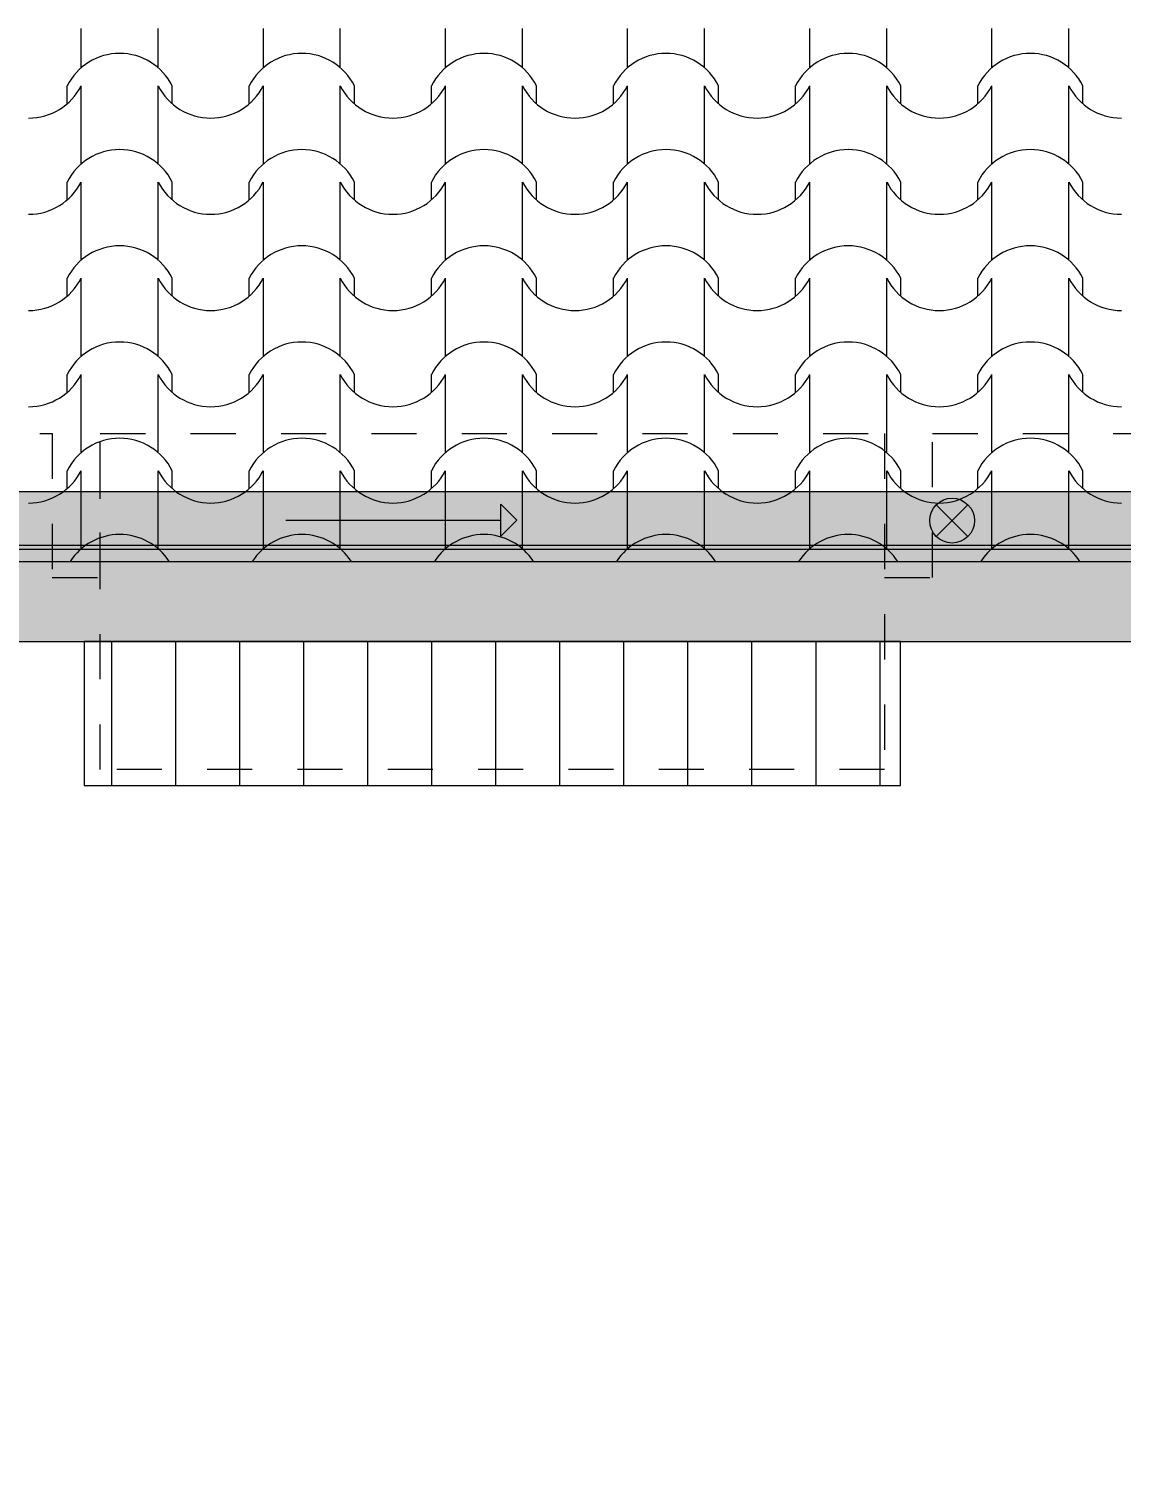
# Model space of a CAD drawing. Header units: feet. Extents: x 2791058 to 2855058, y -67651 to -26651.
# Drawn here: x 2820994 to 2824408, y -52464 to -47993 of the extents above; entities that cross this region are included whole.
import ezdxf

# ---------------------------------------------------------------- set-up
doc = ezdxf.new("R2010")
doc.units = ezdxf.units.FT
doc.header["$MEASUREMENT"] = 0
doc.linetypes.add('Dashed', pattern=[282.222223, 141.111112, -141.111112])
for name, color, linetype in [('Columns', 7, 'Continuous'), ('Dimensioning - General', 7, 'Continuous'), ('Exterior walls', 7, 'Continuous'), ('Shell - Roof', 7, 'Continuous')]:
    doc.layers.add(name, color=color, linetype=linetype)
for name, color, linetype, lineweight in [('Columns_Pen_No__1', 7, 'Continuous', 0), ('Dimensioning - General_Pen_No__1', 7, 'Continuous', 0), ('Exterior walls_Pen_No__1', 7, 'Continuous', 0), ('Model Unit - Zone_Pen_No__101', 252, 'Continuous', 0), ('Shell - Roof_Pen_No__1', 7, 'Continuous', 0), ('Shell - Roof_Pen_No__2', 8, 'Continuous', 0), ('Shell - Roof_Pen_No__21', 7, 'Continuous', 0), ('Structural - Bearing_Pen_No__1', 7, 'Continuous', 0), ('Structural - Bearing_Pen_No__13', 54, 'Continuous', 0), ('Structural - Bearing_Pen_No__2', 8, 'Continuous', 0)]:
    doc.layers.add(name, color=color, linetype=linetype, lineweight=lineweight)
for name, color, linetype, lineweight, true_color in [('Exterior walls_Pen_No__85', 7, 'Continuous', 0, 0x80c2ff), ('Structural - Bearing_Pen_No__102', 7, 'Continuous', 0, 0xcccccc), ('Structural - Bearing_Pen_No__82', 7, 'Continuous', 0, 0xaaaaaa)]:
    doc.layers.add(name, color=color, linetype=linetype, lineweight=lineweight, true_color=true_color)
doc.styles.add('GENERATED_STYLE_2', font='arial.ttf')
doc.dimstyles.new('GENERATED_STYLE__1', dxfattribs={"dimtxt": 250, "dimasz": 190, "dimexe": 0.18, "dimexo": 3, "dimgap": 0.09, "dimtad": 1, "dimlfac": 0.001, "dimzin": 0, "dimdsep": 46, "dimtxsty": 'GENERATED_STYLE_2', "dimblk": 'ARROWHEAD_2', "dimblk1": 'ARROWHEAD_2', "dimblk2": 'ARROWHEAD_2', "dimcen": 0.09, "dimclrd": 7, "dimclre": 7, "dimclrt": 7, "dimadec": 0, "dimazin": 0, "dimtfac": 1, "dimtdec": 4, "dimtmove": 0, "dimatfit": 3, "dimfxl": 1, "dimtolj": 1, "dimtzin": 0, "dimarcsym": 0})
doc.dimstyles.new('GENERATED_STYLE__2', dxfattribs={"dimtxt": 250, "dimasz": 190, "dimexe": 0.18, "dimexo": 3, "dimgap": 0.09, "dimtad": 1, "dimtih": 1, "dimtoh": 1, "dimlfac": 0.001, "dimzin": 0, "dimdsep": 46, "dimtxsty": 'GENERATED_STYLE_2', "dimblk": 'ARROWHEAD_2', "dimblk1": 'ARROWHEAD_2', "dimblk2": 'ARROWHEAD_2', "dimcen": 0.09, "dimclrd": 7, "dimclre": 7, "dimclrt": 7, "dimadec": 0, "dimazin": 0, "dimtfac": 1, "dimtdec": 4, "dimtmove": 0, "dimatfit": 3, "dimfxl": 1, "dimtolj": 1, "dimtzin": 0, "dimarcsym": 0})

# ---------------------------------------------------------------- blocks, each defined once
blk = doc.blocks.new('*X4', base_point=(2247653.8, -76425))
at = {"layer": 'Structural - Bearing_Pen_No__82', "color": 253, "linetype": 'Continuous', "lineweight": 0, "true_color": 0xaaaaaa}
for p, q in [((2821158.4, -48114.9), (2821158.4, -47993)), ((2821398.9, -48114.9), (2821398.9, -47993)), ((2821727.4, -48114.9), (2821727.4, -47993)), ((2821967.8, -48114.9), (2821967.8, -47993)), ((2822296.3, -48114.9), (2822296.3, -47993)), ((2822536.8, -48114.9), (2822536.8, -47993)), ((2822865.3, -48114.9), (2822865.3, -47993)), ((2823105.8, -48114.9), (2823105.8, -47993)), ((2823434.3, -48114.9), (2823434.3, -47993)), ((2823674.7, -48114.9), (2823674.7, -47993)), ((2824003.2, -48114.9), (2824003.2, -47993)), ((2824243.7, -48114.9), (2824243.7, -47993)), ((2821114.4, -48227.8), (2821114.4, -48171.7)), ((2821158.4, -48293.6), (2821158.4, -48171.7)), ((2821398.9, -48293.6), (2821398.9, -48171.7)), ((2821442.9, -48227.8), (2821442.9, -48171.7)), ((2821683.4, -48227.8), (2821683.4, -48171.7)), ((2821727.4, -48293.6), (2821727.4, -48171.7)), ((2821967.8, -48293.6), (2821967.8, -48171.7)), ((2822011.9, -48227.8), (2822011.9, -48171.7)), ((2822252.3, -48227.8), (2822252.3, -48171.7)), ((2822296.3, -48293.6), (2822296.3, -48171.7)), ((2822536.8, -48293.6), (2822536.8, -48171.7)), ((2822580.8, -48227.8), (2822580.8, -48171.7)), ((2822821.3, -48227.8), (2822821.3, -48171.7)), ((2822865.3, -48293.6), (2822865.3, -48171.7)), ((2823105.8, -48293.6), (2823105.8, -48171.7)), ((2823149.8, -48227.8), (2823149.8, -48171.7)), ((2823390.2, -48227.8), (2823390.2, -48171.7)), ((2823434.3, -48293.6), (2823434.3, -48171.7)), ((2823674.7, -48293.6), (2823674.7, -48171.7)), ((2823718.7, -48227.8), (2823718.7, -48171.7)), ((2823959.2, -48227.8), (2823959.2, -48171.7)), ((2824003.2, -48293.6), (2824003.2, -48171.7)), ((2824243.7, -48293.6), (2824243.7, -48171.7)), ((2824287.7, -48227.8), (2824287.7, -48171.7)), ((2821158.4, -48415.6), (2821158.4, -48293.6)), ((2821398.9, -48415.6), (2821398.9, -48293.6)), ((2821727.4, -48415.6), (2821727.4, -48293.6)), ((2821967.8, -48415.6), (2821967.8, -48293.6)), ((2822296.3, -48415.6), (2822296.3, -48293.6)), ((2822536.8, -48415.6), (2822536.8, -48293.6)), ((2822865.3, -48415.6), (2822865.3, -48293.6)), ((2823105.8, -48415.6), (2823105.8, -48293.6)), ((2823434.3, -48415.6), (2823434.3, -48293.6)), ((2823674.7, -48415.6), (2823674.7, -48293.6)), ((2824003.2, -48415.6), (2824003.2, -48293.6)), ((2824243.7, -48415.6), (2824243.7, -48293.6)), ((2821114.4, -48528.4), (2821114.4, -48472.4)), ((2821158.4, -48594.3), (2821158.4, -48472.4)), ((2821398.9, -48594.3), (2821398.9, -48472.4)), ((2821442.9, -48528.4), (2821442.9, -48472.4)), ((2821683.4, -48528.4), (2821683.4, -48472.4)), ((2821727.4, -48594.3), (2821727.4, -48472.4)), ((2821967.8, -48594.3), (2821967.8, -48472.4)), ((2822011.9, -48528.4), (2822011.9, -48472.4)), ((2822252.3, -48528.4), (2822252.3, -48472.4)), ((2822296.3, -48594.3), (2822296.3, -48472.4)), ((2822536.8, -48594.3), (2822536.8, -48472.4)), ((2822580.8, -48528.4), (2822580.8, -48472.4)), ((2822821.3, -48528.4), (2822821.3, -48472.4)), ((2822865.3, -48594.3), (2822865.3, -48472.4)), ((2823105.8, -48594.3), (2823105.8, -48472.4)), ((2823149.8, -48528.4), (2823149.8, -48472.4)), ((2823390.2, -48528.4), (2823390.2, -48472.4)), ((2823434.3, -48594.3), (2823434.3, -48472.4)), ((2823674.7, -48594.3), (2823674.7, -48472.4)), ((2823718.7, -48528.4), (2823718.7, -48472.4)), ((2823959.2, -48528.4), (2823959.2, -48472.4)), ((2824003.2, -48594.3), (2824003.2, -48472.4)), ((2824243.7, -48594.3), (2824243.7, -48472.4)), ((2824287.7, -48528.4), (2824287.7, -48472.4)), ((2821158.4, -48716.2), (2821158.4, -48594.3)), ((2821398.9, -48716.2), (2821398.9, -48594.3)), ((2821727.4, -48716.2), (2821727.4, -48594.3)), ((2821967.8, -48716.2), (2821967.8, -48594.3)), ((2822296.3, -48716.2), (2822296.3, -48594.3)), ((2822536.8, -48716.2), (2822536.8, -48594.3)), ((2822865.3, -48716.2), (2822865.3, -48594.3)), ((2823105.8, -48716.2), (2823105.8, -48594.3)), ((2823434.3, -48716.2), (2823434.3, -48594.3)), ((2823674.7, -48716.2), (2823674.7, -48594.3)), ((2824003.2, -48716.2), (2824003.2, -48594.3)), ((2824243.7, -48716.2), (2824243.7, -48594.3)), ((2821114.4, -48829.1), (2821114.4, -48773)), ((2821158.4, -48895), (2821158.4, -48773)), ((2821398.9, -48895), (2821398.9, -48773)), ((2821442.9, -48829.1), (2821442.9, -48773)), ((2821683.4, -48829.1), (2821683.4, -48773)), ((2821727.4, -48895), (2821727.4, -48773)), ((2821967.8, -48895), (2821967.8, -48773)), ((2822011.9, -48829.1), (2822011.9, -48773)), ((2822252.3, -48829.1), (2822252.3, -48773)), ((2822296.3, -48895), (2822296.3, -48773)), ((2822536.8, -48895), (2822536.8, -48773)), ((2822580.8, -48829.1), (2822580.8, -48773)), ((2822821.3, -48829.1), (2822821.3, -48773)), ((2822865.3, -48895), (2822865.3, -48773)), ((2823105.8, -48895), (2823105.8, -48773)), ((2823149.8, -48829.1), (2823149.8, -48773)), ((2823390.2, -48829.1), (2823390.2, -48773)), ((2823434.3, -48895), (2823434.3, -48773)), ((2823674.7, -48895), (2823674.7, -48773)), ((2823718.7, -48829.1), (2823718.7, -48773)), ((2823959.2, -48829.1), (2823959.2, -48773)), ((2824003.2, -48895), (2824003.2, -48773)), ((2824243.7, -48895), (2824243.7, -48773)), ((2824287.7, -48829.1), (2824287.7, -48773)), ((2821158.4, -49016.9), (2821158.4, -48895)), ((2821398.9, -49016.9), (2821398.9, -48895)), ((2821727.4, -49016.9), (2821727.4, -48895)), ((2821967.8, -49016.9), (2821967.8, -48895)), ((2822296.3, -49016.9), (2822296.3, -48895)), ((2822536.8, -49016.9), (2822536.8, -48895)), ((2822865.3, -49016.9), (2822865.3, -48895)), ((2823105.8, -49016.9), (2823105.8, -48895)), ((2823434.3, -49016.9), (2823434.3, -48895)), ((2823674.7, -49016.9), (2823674.7, -48895)), ((2824003.2, -49016.9), (2824003.2, -48895)), ((2824243.7, -49016.9), (2824243.7, -48895)), ((2821114.4, -49129.8), (2821114.4, -49073.7)), ((2821158.4, -49195.6), (2821158.4, -49073.7)), ((2821398.9, -49195.6), (2821398.9, -49073.7)), ((2821442.9, -49129.8), (2821442.9, -49073.7)), ((2821683.4, -49129.8), (2821683.4, -49073.7)), ((2821727.4, -49195.6), (2821727.4, -49073.7)), ((2821967.8, -49195.6), (2821967.8, -49073.7)), ((2822011.9, -49129.8), (2822011.9, -49073.7)), ((2822252.3, -49129.8), (2822252.3, -49073.7)), ((2822296.3, -49195.6), (2822296.3, -49073.7)), ((2822536.8, -49195.6), (2822536.8, -49073.7)), ((2822580.8, -49129.8), (2822580.8, -49073.7)), ((2822821.3, -49129.8), (2822821.3, -49073.7)), ((2822865.3, -49195.6), (2822865.3, -49073.7)), ((2823105.8, -49195.6), (2823105.8, -49073.7)), ((2823149.8, -49129.8), (2823149.8, -49073.7)), ((2823390.2, -49129.8), (2823390.2, -49073.7)), ((2823434.3, -49195.6), (2823434.3, -49073.7)), ((2823674.7, -49195.6), (2823674.7, -49073.7)), ((2823718.7, -49129.8), (2823718.7, -49073.7)), ((2823959.2, -49129.8), (2823959.2, -49073.7)), ((2824003.2, -49195.6), (2824003.2, -49073.7)), ((2824243.7, -49195.6), (2824243.7, -49073.7)), ((2824287.7, -49129.8), (2824287.7, -49073.7)), ((2821158.4, -49317.6), (2821158.4, -49195.6)), ((2821398.9, -49317.6), (2821398.9, -49195.6)), ((2821727.4, -49317.6), (2821727.4, -49195.6)), ((2821967.8, -49317.6), (2821967.8, -49195.6)), ((2822296.3, -49317.6), (2822296.3, -49195.6)), ((2822536.8, -49317.6), (2822536.8, -49195.6)), ((2822865.3, -49317.6), (2822865.3, -49195.6)), ((2823105.8, -49317.6), (2823105.8, -49195.6)), ((2823434.3, -49317.6), (2823434.3, -49195.6)), ((2823674.7, -49317.6), (2823674.7, -49195.6)), ((2824003.2, -49317.6), (2824003.2, -49195.6)), ((2824243.7, -49317.6), (2824243.7, -49195.6)), ((2821114.4, -49430.4), (2821114.4, -49374.4)), ((2821158.4, -49496.3), (2821158.4, -49374.4)), ((2821398.9, -49496.3), (2821398.9, -49374.4)), ((2821442.9, -49430.4), (2821442.9, -49374.4)), ((2821683.4, -49430.4), (2821683.4, -49374.4)), ((2821727.4, -49496.3), (2821727.4, -49374.4)), ((2821967.8, -49496.3), (2821967.8, -49374.4)), ((2822011.9, -49430.4), (2822011.9, -49374.4)), ((2822252.3, -49430.4), (2822252.3, -49374.4)), ((2822296.3, -49496.3), (2822296.3, -49374.4)), ((2822536.8, -49496.3), (2822536.8, -49374.4)), ((2822580.8, -49430.4), (2822580.8, -49374.4)), ((2822821.3, -49430.4), (2822821.3, -49374.4)), ((2822865.3, -49496.3), (2822865.3, -49374.4)), ((2823105.8, -49496.3), (2823105.8, -49374.4)), ((2823149.8, -49430.4), (2823149.8, -49374.4)), ((2823390.2, -49430.4), (2823390.2, -49374.4)), ((2823434.3, -49496.3), (2823434.3, -49374.4)), ((2823674.7, -49496.3), (2823674.7, -49374.4)), ((2823718.7, -49430.4), (2823718.7, -49374.4)), ((2823959.2, -49430.4), (2823959.2, -49374.4)), ((2824003.2, -49496.3), (2824003.2, -49374.4)), ((2824243.7, -49496.3), (2824243.7, -49374.4)), ((2824287.7, -49430.4), (2824287.7, -49374.4)), ((2821158.4, -49618.3), (2821158.4, -49496.3)), ((2821398.9, -49618.3), (2821398.9, -49496.3)), ((2821727.4, -49618.3), (2821727.4, -49496.3)), ((2821967.8, -49618.3), (2821967.8, -49496.3)), ((2822296.3, -49618.3), (2822296.3, -49496.3)), ((2822536.8, -49618.3), (2822536.8, -49496.3)), ((2822865.3, -49618.3), (2822865.3, -49496.3)), ((2823105.8, -49618.3), (2823105.8, -49496.3)), ((2823434.3, -49618.3), (2823434.3, -49496.3)), ((2823674.7, -49618.3), (2823674.7, -49496.3)), ((2824003.2, -49618.3), (2824003.2, -49496.3)), ((2824243.7, -49618.3), (2824243.7, -49496.3))]:
    blk.add_line(p, q, dxfattribs=at)
for centre, radius, start, end in [((2821278.7, -48254.3), 183.9, 26.7044, 153.2956), ((2821847.6, -48254.3), 183.9, 26.7044, 153.2956), ((2822416.6, -48254.3), 183.9, 26.7044, 153.2956), ((2822985.5, -48254.3), 183.9, 26.7044, 153.2956), ((2823554.5, -48254.3), 183.9, 26.7044, 153.2956), ((2824123.5, -48254.3), 183.9, 26.7044, 153.2956), ((2820993.6, -48087.8), 184.9, 270.1705, 333.0115), ((2821563.7, -48087.8), 184.9, 206.9885, 269.8295), ((2821562.6, -48087.8), 184.9, 270.1705, 333.0115), ((2822132.6, -48087.8), 184.9, 206.9885, 269.8295), ((2822131.5, -48087.8), 184.9, 270.1705, 333.0115), ((2822701.6, -48087.8), 184.9, 206.9885, 269.8295), ((2822700.5, -48087.8), 184.9, 270.1705, 333.0115), ((2823270.6, -48087.8), 184.9, 206.9885, 269.8295), ((2823269.5, -48087.8), 184.9, 270.1705, 333.0115), ((2823839.5, -48087.8), 184.9, 206.9885, 269.8295), ((2823838.4, -48087.8), 184.9, 270.1705, 333.0115), ((2824408.5, -48087.8), 184.9, 206.9885, 269.8295), ((2821278.7, -48555), 183.9, 26.7044, 153.2956), ((2821847.6, -48555), 183.9, 26.7044, 153.2956), ((2822416.6, -48555), 183.9, 26.7044, 153.2956), ((2822985.5, -48555), 183.9, 26.7044, 153.2956), ((2823554.5, -48555), 183.9, 26.7044, 153.2956), ((2824123.5, -48555), 183.9, 26.7044, 153.2956), ((2820993.6, -48388.4), 184.9, 270.1705, 333.0115), ((2821563.7, -48388.4), 184.9, 206.9885, 269.8295), ((2821562.6, -48388.4), 184.9, 270.1705, 333.0115), ((2822132.6, -48388.4), 184.9, 206.9885, 269.8295), ((2822131.5, -48388.4), 184.9, 270.1705, 333.0115), ((2822701.6, -48388.4), 184.9, 206.9885, 269.8295), ((2822700.5, -48388.4), 184.9, 270.1705, 333.0115), ((2823270.6, -48388.4), 184.9, 206.9885, 269.8295), ((2823269.5, -48388.4), 184.9, 270.1705, 333.0115), ((2823839.5, -48388.4), 184.9, 206.9885, 269.8295), ((2823838.4, -48388.4), 184.9, 270.1705, 333.0115), ((2824408.5, -48388.4), 184.9, 206.9885, 269.8295), ((2821278.7, -48855.7), 183.9, 26.7044, 153.2956), ((2821847.6, -48855.7), 183.9, 26.7044, 153.2956), ((2822416.6, -48855.7), 183.9, 26.7044, 153.2956), ((2822985.5, -48855.7), 183.9, 26.7044, 153.2956), ((2823554.5, -48855.7), 183.9, 26.7044, 153.2956), ((2824123.5, -48855.7), 183.9, 26.7044, 153.2956), ((2820993.6, -48689.1), 184.9, 270.1705, 333.0115), ((2821563.7, -48689.1), 184.9, 206.9885, 269.8295), ((2821562.6, -48689.1), 184.9, 270.1705, 333.0115), ((2822132.6, -48689.1), 184.9, 206.9885, 269.8295), ((2822131.5, -48689.1), 184.9, 270.1705, 333.0115), ((2822701.6, -48689.1), 184.9, 206.9885, 269.8295), ((2822700.5, -48689.1), 184.9, 270.1705, 333.0115), ((2823270.6, -48689.1), 184.9, 206.9885, 269.8295), ((2823269.5, -48689.1), 184.9, 270.1705, 333.0115), ((2823839.5, -48689.1), 184.9, 206.9885, 269.8295), ((2823838.4, -48689.1), 184.9, 270.1705, 333.0115), ((2824408.5, -48689.1), 184.9, 206.9885, 269.8295), ((2821278.7, -49156.3), 183.9, 26.7044, 153.2956), ((2821847.6, -49156.3), 183.9, 26.7044, 153.2956), ((2822416.6, -49156.3), 183.9, 26.7044, 153.2956), ((2822985.5, -49156.3), 183.9, 26.7044, 153.2956), ((2823554.5, -49156.3), 183.9, 26.7044, 153.2956), ((2824123.5, -49156.3), 183.9, 26.7044, 153.2956), ((2820993.6, -48989.8), 184.9, 270.1705, 333.0115), ((2821563.7, -48989.8), 184.9, 206.9885, 269.8295), ((2821562.6, -48989.8), 184.9, 270.1705, 333.0115), ((2822132.6, -48989.8), 184.9, 206.9885, 269.8295), ((2822131.5, -48989.8), 184.9, 270.1705, 333.0115), ((2822701.6, -48989.8), 184.9, 206.9885, 269.8295), ((2822700.5, -48989.8), 184.9, 270.1705, 333.0115), ((2823270.6, -48989.8), 184.9, 206.9885, 269.8295), ((2823269.5, -48989.8), 184.9, 270.1705, 333.0115), ((2823839.5, -48989.8), 184.9, 206.9885, 269.8295), ((2823838.4, -48989.8), 184.9, 270.1705, 333.0115), ((2824408.5, -48989.8), 184.9, 206.9885, 269.8295), ((2821278.7, -49457), 183.9, 26.7044, 153.2956), ((2821847.6, -49457), 183.9, 26.7044, 153.2956), ((2822416.6, -49457), 183.9, 26.7044, 153.2956), ((2822985.5, -49457), 183.9, 26.7044, 153.2956), ((2823554.5, -49457), 183.9, 26.7044, 153.2956), ((2824123.5, -49457), 183.9, 26.7044, 153.2956), ((2820993.6, -49290.5), 184.9, 270.1705, 333.0115), ((2821563.7, -49290.5), 184.9, 206.9885, 269.8295), ((2821562.6, -49290.5), 184.9, 270.1705, 333.0115), ((2822132.6, -49290.5), 184.9, 206.9885, 269.8295), ((2822131.5, -49290.5), 184.9, 270.1705, 333.0115), ((2822701.6, -49290.5), 184.9, 206.9885, 269.8295), ((2822700.5, -49290.5), 184.9, 270.1705, 333.0115), ((2823270.6, -49290.5), 184.9, 206.9885, 269.8295), ((2823269.5, -49290.5), 184.9, 270.1705, 333.0115), ((2823839.5, -49290.5), 184.9, 206.9885, 269.8295), ((2823838.4, -49290.5), 184.9, 270.1705, 333.0115), ((2824408.5, -49290.5), 184.9, 206.9885, 269.8295), ((2821278.7, -49757.7), 183.9, 32.6264, 147.3736), ((2821847.6, -49757.7), 183.9, 32.6264, 147.3736), ((2822416.6, -49757.7), 183.9, 32.6264, 147.3736), ((2822985.5, -49757.7), 183.9, 32.6264, 147.3736), ((2823554.5, -49757.7), 183.9, 32.6264, 147.3736), ((2824123.5, -49757.7), 183.9, 32.6264, 147.3736)]:
    blk.add_arc(centre, radius, start, end, dxfattribs=at)
blk = doc.blocks.new('Fill_2', base_point=(2247653.8, -74225))
at = {"layer": 'Structural - Bearing_Pen_No__1', "color": 7, "linetype": 'Continuous', "lineweight": 0}
blk.add_line((2819418.2, -49658.5), (2835418.2, -49658.5), dxfattribs=at)
at = {"layer": 'Structural - Bearing_Pen_No__82', "color": 253, "linetype": 'Continuous', "lineweight": 0, "true_color": 0xaaaaaa}
blk.add_blockref('*X4', (2247653.8, -76425), dxfattribs=at)
blk = doc.blocks.new('Wall_1', base_point=(2835368.2, -49620.1))
at = {"layer": 'Exterior walls_Pen_No__85', "linetype": 'Continuous', "lineweight": 0, "true_color": 0x80c2ff}
for points in [[(2820018.2, -49440.1), (2820018.2, -49620.1), (2823809.1, -49620.1), (2823809.1, -49440.1)], [(2823809.1, -49530.3), (2823818.5, -49495.3), (2823844.1, -49469.7), (2823879.1, -49460.3), (2823914.1, -49469.7), (2823939.7, -49495.3), (2823949.1, -49530.3), (2823949.1, -49440.1), (2823809.1, -49440.1)], [(2823949.1, -49440.1), (2823949.1, -49620.1), (2830878.2, -49620.1), (2830878.2, -49440.1)], [(2823818.5, -49565.3), (2823809.1, -49530.3), (2823809.1, -49620.1), (2823949.1, -49620.1), (2823949.1, -49530.3), (2823939.7, -49565.3), (2823914.1, -49591), (2823879.1, -49600.3), (2823844.1, -49591)]]:
    blk.add_hatch(color=151, dxfattribs=at).paths.add_polyline_path(points)
at = {"layer": 'Exterior walls_Pen_No__1', "color": 7, "linetype": 'Continuous', "lineweight": 0, "flags": 128}
for points in [[(2835368.2, -49440.1), (2820018.2, -49440.1)], [(2820018.2, -49620.1), (2835368.2, -49620.1)]]:
    blk.add_lwpolyline(points, dxfattribs=at)
blk = doc.blocks.new('Column_3', base_point=(2823879.1, -49530.3))
at = {"layer": 'Columns', "linetype": 'Continuous', "lineweight": 0, "true_color": 0x000000}
blk.add_hatch(color=18, dxfattribs=at).paths.add_polyline_path([(2823879.1, -49600.3, 0.414214), (2823949.1, -49530.3, 0.414214), (2823879.1, -49460.3, 0.414214), (2823809.1, -49530.3, 0.414214)])
at = {"layer": 'Columns_Pen_No__1', "color": 7, "linetype": 'Continuous', "lineweight": 0}
for p, q in [((2823829.6, -49579.8), (2823928.6, -49480.9)), ((2823928.6, -49579.8), (2823829.6, -49480.9))]:
    blk.add_line(p, q, dxfattribs=at)
blk.add_circle((2823879.1, -49530.3), 70, dxfattribs=at)
blk = doc.blocks.new('Line_13', base_point=(2821797.5, -49528.6))
at = {"layer": 'Shell - Roof', "linetype": 'Continuous', "lineweight": 0, "true_color": 0x000000}
blk.add_hatch(color=18, dxfattribs=at).paths.add_polyline_path([(2822519.4, -49528.6), (2822469.4, -49478.6), (2822469.4, -49578.6)])
at = {"layer": 'Shell - Roof_Pen_No__1', "color": 7, "linetype": 'Continuous', "lineweight": 0}
for p, q in [((2822519.4, -49528.6), (2822469.4, -49478.6)), ((2822469.4, -49578.6), (2822469.4, -49478.6)), ((2822519.4, -49528.6), (2822469.4, -49578.6))]:
    blk.add_line(p, q, dxfattribs=at)
at = {"layer": 'Shell - Roof_Pen_No__21', "color": 7, "linetype": 'Continuous', "lineweight": 0}
blk.add_line((2821797.5, -49528.6), (2822469.4, -49528.6), dxfattribs=at)
blk = doc.blocks.new('*D144', base_point=(2247653.8, -76425))
at = {"layer": 'Dimensioning - General_Pen_No__1', "color": 7, "linetype": 'Continuous', "lineweight": 0, "transparency": 16777216}
for p, q in [((2835668.2, -58979.1), (2835668.2, -59354.1)), ((2835596, -59291.6), (2835740.3, -59041.6)), ((2835668.2, -59166.6), (2820068.2, -59166.6)), ((2835790.4, -59166.6), (2835668.2, -59166.6))]:
    blk.add_line(p, q, dxfattribs=at)
blk = doc.blocks.new('ARROWHEAD_2')
at = {"color": 0, "linetype": 'Continuous', "lineweight": 0}
for p, q in [((-0.378, -0.655), (0.378, 0.655)), ((0, 0), (-1, 0))]:
    blk.add_line(p, q, dxfattribs=at)
blk = doc.blocks.new('*D145', base_point=(2247653.8, -76425))
at = {"layer": 'Dimensioning - General_Pen_No__1', "color": 7, "linetype": 'Continuous', "lineweight": 0, "transparency": 16777216}
for p, q in [((2820068.2, -58979.1), (2820068.2, -59354.1)), ((2819996, -59291.6), (2820140.3, -59041.6)), ((2835596, -59291.6), (2835740.3, -59041.6)), ((2820068.2, -59166.6), (2819768.2, -59166.6)), ((2835668.2, -59166.6), (2820068.2, -59166.6))]:
    blk.add_line(p, q, dxfattribs=at)
at = {"layer": 'Dimensioning - General_Pen_No__1', "color": 7, "lineweight": 0, "transparency": 16777216, "char_height": 250, "attachment_point": 7, "style": 'GENERATED_STYLE_2'}
for s, insert in [('\\A1;30', (2820140.4, -59116.6)), ('\\A1;15.60', (2827630.5, -59116.6))]:
    blk.add_mtext(s, dxfattribs=dict(at, insert=insert))
blk = doc.blocks.new('*D149', base_point=(2247653.8, -76425))
at = {"layer": 'Dimensioning - General_Pen_No__1', "color": 7, "linetype": 'Continuous', "lineweight": 0, "transparency": 16777216}
for p, q in [((2820068.2, -59739.1), (2820068.2, -60114.1)), ((2835668.2, -59739.1), (2835668.2, -60114.1)), ((2819996, -60051.6), (2820140.3, -59801.6)), ((2835596, -60051.6), (2835740.3, -59801.6)), ((2820068.2, -59926.6), (2803568.2, -59926.6)), ((2835668.2, -59926.6), (2820068.2, -59926.6)), ((2835790.4, -59926.6), (2835668.2, -59926.6))]:
    blk.add_line(p, q, dxfattribs=at)
at = {"layer": 'Dimensioning - General_Pen_No__1', "color": 7, "lineweight": 0, "transparency": 16777216, "insert": (2827440.7, -59876.6), "char_height": 250, "attachment_point": 7, "style": 'GENERATED_STYLE_2'}
blk.add_mtext('\\A1;15.60', dxfattribs=at)
blk = doc.blocks.new('*D158', base_point=(2247653.8, -76425))
at = {"layer": 'Dimensioning - General_Pen_No__1', "color": 7, "linetype": 'Continuous', "lineweight": 0, "transparency": 16777216}
for p, q in [((2837680.8, -49786.4), (2837930.8, -49930.7)), ((2837805.8, -56158.5), (2837805.8, -49858.5)), ((2837680.8, -56086.4), (2837930.8, -56230.7)), ((2837993.3, -56158.5), (2837618.3, -56158.5)), ((2837805.8, -56280.8), (2837805.8, -56158.5))]:
    blk.add_line(p, q, dxfattribs=at)
at = {"layer": 'Dimensioning - General_Pen_No__1', "color": 7, "lineweight": 0, "transparency": 16777216, "char_height": 250, "attachment_point": 7, "rotation": 90, "style": 'GENERATED_STYLE_2'}
for s, insert in [('\\A1;30', (2837755.8, -50310.2)), ('\\A1;6.00', (2837755.8, -53530.8))]:
    blk.add_mtext(s, dxfattribs=dict(at, insert=insert))
blk = doc.blocks.new('*D162', base_point=(2247653.8, -76425))
at = {"layer": 'Dimensioning - General_Pen_No__1', "color": 7, "linetype": 'Continuous', "lineweight": 0, "transparency": 16777216}
for p, q in [((2838496.5, -49786.4), (2838746.5, -49930.7)), ((2838621.5, -56158.5), (2838621.5, -49858.5)), ((2838496.5, -56086.4), (2838746.5, -56230.7)), ((2838809, -56158.5), (2838434, -56158.5)), ((2838621.5, -56280.8), (2838621.5, -56158.5))]:
    blk.add_line(p, q, dxfattribs=at)
at = {"layer": 'Dimensioning - General_Pen_No__1', "color": 7, "lineweight": 0, "transparency": 16777216, "insert": (2838571.5, -53341.1), "char_height": 250, "attachment_point": 7, "rotation": 90, "style": 'GENERATED_STYLE_2'}
blk.add_mtext('\\A1;6.00', dxfattribs=at)

msp = doc.modelspace()

# ---------------------------------------------------------------- hatches: boundary and pattern name
at = {"layer": 'Structural - Bearing_Pen_No__102', "linetype": 'Continuous', "lineweight": 0, "true_color": 0xcccccc}
h = msp.add_hatch(dxfattribs=at)
h.set_pattern_fill('SOLDIER_COURSE', color=254, style=0, pattern_type=2)
h.set_pattern_definition([(90, (2247653.82, -76424.97), (-200, 0), [])])
h.paths.add_polyline_path([(2823718.173, -50358.549), (2823718.173, -49908.549), (2821168.173, -49908.549), (2821168.173, -50358.549)])
at = {"layer": 'Structural - Bearing_Pen_No__13', "linetype": 'Continuous', "lineweight": 0}
msp.add_hatch(color=54, dxfattribs=at).paths.add_polyline_path([(2820018.173, -49608.549), (2820018.173, -49908.549), (2835668.173, -49908.549), (2835668.173, -49608.549)])

# ---------------------------------------------------------------- linework, layer by layer
at = {"layer": 'Model Unit - Zone_Pen_No__101', "color": 252, "linetype": 'Dashed', "lineweight": 0}
for p, q in [((2819618.173, -49258.549), (2821068.173, -49258.549)), ((2821068.173, -49258.549), (2821068.173, -49708.549)), ((2821218.173, -49708.549), (2821218.173, -49258.549)), ((2821218.173, -49258.549), (2823668.173, -49258.549)), ((2823668.173, -49258.549), (2823668.173, -49708.549)), ((2823818.173, -49708.549), (2823818.173, -49258.549)), ((2823818.173, -49258.549), (2825868.173, -49258.549)), ((2821068.173, -49708.549), (2821218.173, -49708.549)), ((2823668.173, -49708.549), (2823818.173, -49708.549))]:
    msp.add_line(p, q, dxfattribs=at)
at = {"layer": 'Shell - Roof_Pen_No__2', "color": 8, "linetype": 'Dashed', "lineweight": 0}
for p, q in [((2821218.173, -50308.549), (2821218.173, -49258.549)), ((2823668.173, -49258.549), (2823668.173, -50308.549)), ((2823668.173, -50308.549), (2821218.173, -50308.549))]:
    msp.add_line(p, q, dxfattribs=at)
at = {"layer": 'Structural - Bearing_Pen_No__1', "color": 7, "linetype": 'Continuous', "lineweight": 0, "flags": 128}
msp.add_lwpolyline([(2820018.173, -49608.549), (2820018.173, -49908.549), (2835668.173, -49908.549), (2835668.173, -49608.549)], close=True, dxfattribs=at)
at = {"layer": 'Structural - Bearing_Pen_No__2', "color": 8, "linetype": 'Continuous', "lineweight": 0, "flags": 128}
msp.add_lwpolyline([(2823718.173, -50358.549), (2823718.173, -49908.549), (2821168.173, -49908.549), (2821168.173, -50358.549)], close=True, dxfattribs=at)

# ---------------------------------------------------------------- block references
at = {"layer": 'Columns', "color": 7, "lineweight": 0}
msp.add_blockref('Column_3', (2823879.101, -49530.348), dxfattribs=at)
at = {"layer": 'Exterior walls', "color": 7, "lineweight": 0}
msp.add_blockref('Wall_1', (2835368.173, -49620.101), dxfattribs=at)
at = {"layer": 'Shell - Roof', "color": 7, "linetype": 'Continuous', "lineweight": 0}
msp.add_blockref('Line_13', (2821797.531, -49528.588), dxfattribs=at)
at = {"layer": 'Structural - Bearing_Pen_No__82', "color": 253, "linetype": 'Continuous', "lineweight": 0, "true_color": 0xaaaaaa}
msp.add_blockref('Fill_2', (2247653.822, -74224.967), dxfattribs=at)

# ---------------------------------------------------------------- dimensions: what is measured, and where the dimension line sits
at = {"layer": 'Dimensioning - General', "color": 7, "linetype": 'Continuous', "lineweight": 0}
for base, p1, p2, picture, middle in [((2820068.173, -59926.593), (2835668.173, -49608.549), (2820068.173, -56158.549), '*D149', (2827860.745, -59751.593)), ((2820068.173, -59166.605), (2835668.173, -49608.549), (2820068.173, -56158.549), '*D145', (2828050.46, -58991.605)), ((2835668.17293165, -59166.605349481), (2835668.17293165, -49608.54946713), (2835668.17293165, -49608.54946713), '*D144', (2835660.306632069, -58991.605349481))]:
    dim = msp.add_linear_dim(base=base, p1=p1, p2=p2, angle=180, dimstyle='GENERATED_STYLE__2', dxfattribs=at)
    dim.commit()
    dim.dimension.update_dxf_attribs({"geometry": picture, "text_midpoint": middle, "dimtype": 160})
for base, picture, middle in [((2837805.79, -49858.549), '*D158', (2837630.79, -53206.131)), ((2838621.517, -49858.549), '*D162', (2838446.517, -53016.416))]:
    dim = msp.add_linear_dim(base=base, p1=(2820068.173, -56158.549), p2=(2835668.173, -49858.549), angle=90, text='6.00', dimstyle='GENERATED_STYLE__1', dxfattribs=at)
    dim.commit()
    dim.dimension.update_dxf_attribs({"geometry": picture, "text_midpoint": middle, "dimtype": 160, "text_rotation": 90})

doc.saveas('drawing.dxf')
